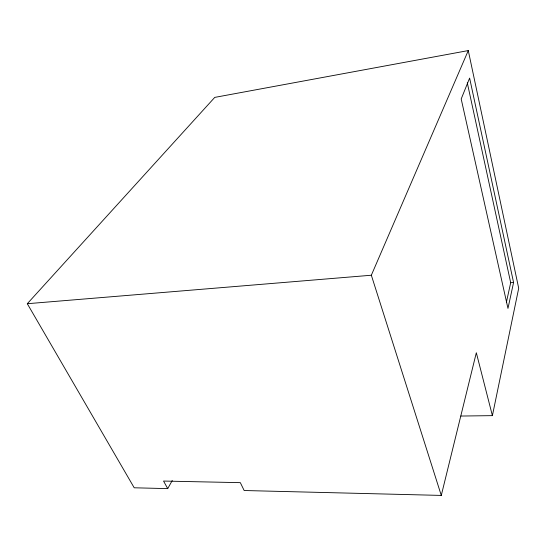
<?xml version="1.0" encoding="UTF-8"?>
<svg xmlns="http://www.w3.org/2000/svg" width="546" height="546" viewBox="0 0 546 546"><rect width="100%" height="100%" fill="white"/><g stroke="black" fill="none" stroke-linecap="round" stroke-linejoin="round"><path stroke-width="0.82" d="M460.899 416.045L492.396 415.642L518.7 288.261L468.277 50.58L214.755 97.393L27.3 303.712L134.214 487.79L167.724 488.622L172.27 480.487M513.574 282.5L507.971 308.429L461.193 98.976L469.621 78.085L513.574 282.5L510.694 282.712L506.422 302.136M167.724 488.622L163.547 481.06L240.329 482.65L244.164 490.52L441.284 495.42L476.324 352.736L492.396 415.642M441.284 495.42L371.341 275.232L468.277 50.58M27.3 303.712L371.341 275.232M467.287 82.801L510.694 282.712"/></g></svg>
